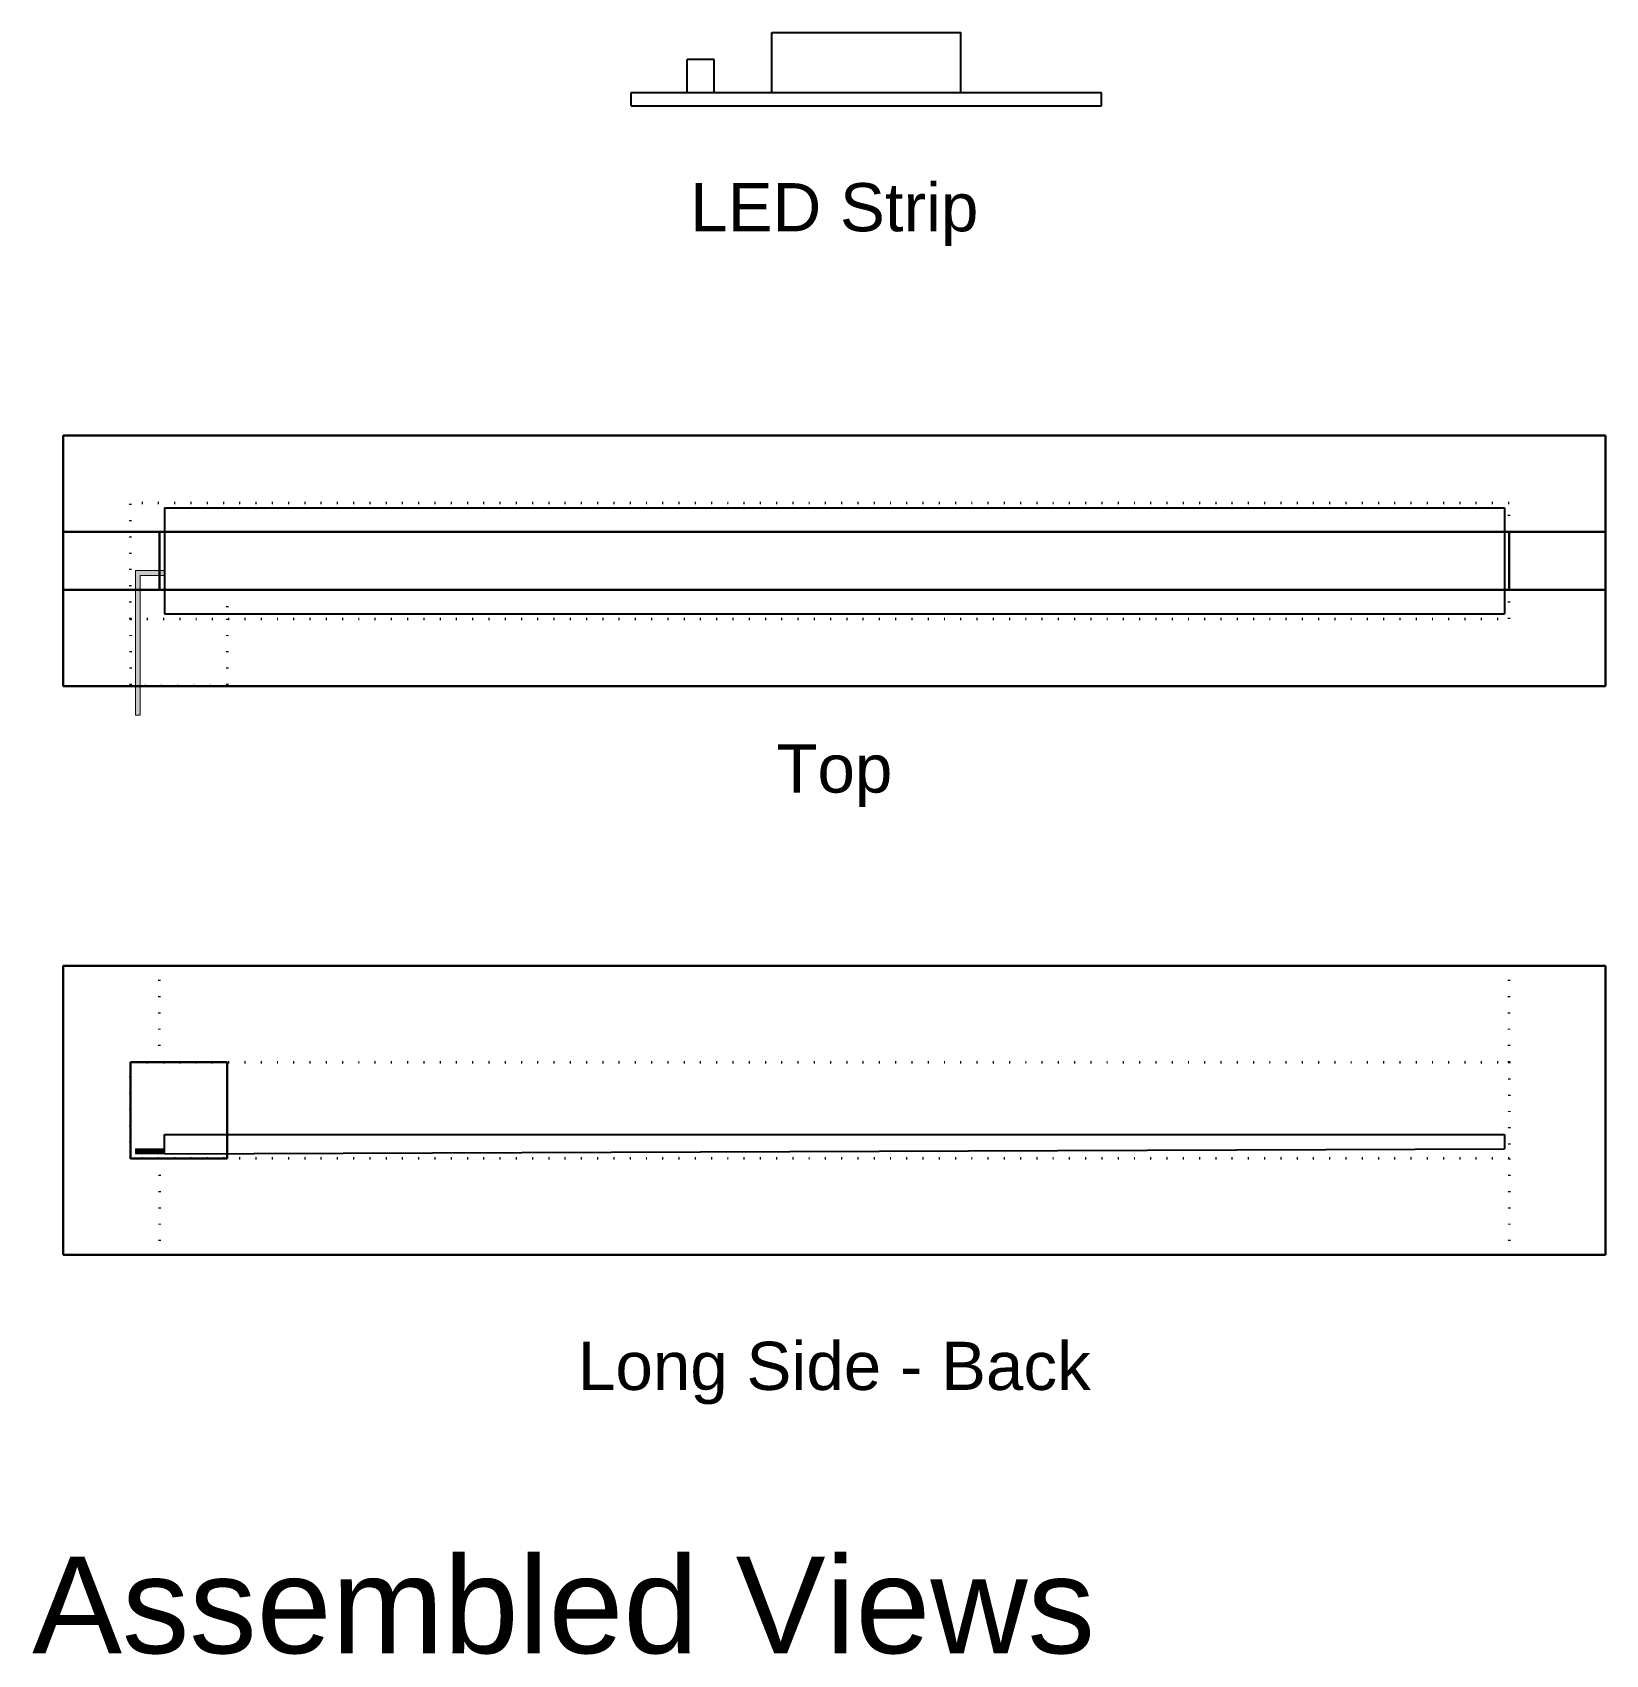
# Model space of a CAD drawing. Header units: millimetres. Extents: x -230 to 589, y -80 to 173.
# Drawn here: x 106.8 to 270, y -23.4 to 144.8 of the extents above; entities that cross this region are included whole.
import ezdxf

# ---------------------------------------------------------------- set-up
doc = ezdxf.new("R2010")
doc.units = ezdxf.units.MM
doc.linetypes.add('DOT2', pattern=[3.175, 0, -3.175])
doc.layers.get('0').update_dxf_attribs({"color": 18, "lineweight": 50, "true_color": 0x000000})
for name, color, linetype, lineweight, true_color in [('Hidden', 96, 'DOT2', 70, 0x008000), ('Labels', 176, 'Continuous', 50, 0x000080), ('LED Strip', 212, 'Continuous', 40, 0xc909cc)]:
    doc.layers.add(name, color=color, linetype=linetype, lineweight=lineweight, true_color=true_color)
doc.layers.add('LED Strip ... LED Wires', color=6, linetype='Continuous', lineweight=5)
doc.styles.add('textstyle3', font='Arial.ttf')

msp = doc.modelspace()

# ---------------------------------------------------------------- hatches: boundary and pattern name
at = {"layer": 'LED Strip ... LED Wires', "transparency": 33554687}
h = msp.add_hatch(dxfattribs=at)
h.set_pattern_fill('HEX', color=256, scale=0.01, style=0, pattern_type=0)
h.paths.add_polyline_path([(118, 74), (117.5, 74), (117.5, 89), (120.5, 89), (120.5, 88.5), (118, 88.5)], flags=0)
h = msp.add_hatch(dxfattribs=at)
h.set_pattern_fill('HEX', color=256, scale=0.01, style=0, pattern_type=0)
h.paths.add_polyline_path([(120.5, 28.5), (120.5, 29), (117.5, 29), (117.5, 28.5)], flags=0)

# ---------------------------------------------------------------- linework, layer by layer
for p, q in [((270, 103), (110, 103)), ((110, 103), (110, 93)), ((270, 103), (270, 93)), ((110, 93), (270, 93)), ((110, 93), (110, 87)), ((120, 93), (120, 87)), ((260, 93), (260, 87)), ((270, 93), (270, 87)), ((110, 87), (270, 87)), ((110, 87), (110, 77)), ((270, 87), (270, 77)), ((110, 77), (270, 77)), ((110, 48), (270, 48)), ((110, 48), (110, 18)), ((270, 48), (270, 18)), ((127, 38), (117, 38)), ((117, 38), (117, 28)), ((127, 28), (127, 38)), ((117, 28), (127, 28)), ((270, 18), (110, 18))]:
    msp.add_line(p, q)
at = {"layer": 'Hidden', "ltscale": 0.5}
for p, q in [((117, 84), (117, 96)), ((260, 96), (117, 96)), ((260, 93), (260, 96)), ((127, 87), (127, 84)), ((260, 84), (260, 87)), ((117, 84), (260, 84)), ((117, 84), (117, 77)), ((127, 84), (127, 77)), ((127, 77), (117, 77)), ((120, 38), (120, 48)), ((260, 38), (260, 48)), ((117, 38), (260, 38)), ((117, 28), (117, 38)), ((260, 38), (260, 28)), ((260, 28), (117, 28)), ((120, 28), (120, 18)), ((260, 28), (260, 18))]:
    msp.add_line(p, q, dxfattribs=at)
at = {"layer": 'LED Strip'}
for p, q in [((183.52, 144.82), (203.12, 144.82)), ((183.52, 138.58), (183.52, 144.82)), ((203.12, 138.58), (203.12, 144.82)), ((174.72, 138.58), (174.72, 142.02)), ((177.52, 142.02), (174.72, 142.02)), ((177.52, 138.58), (177.52, 142.02)), ((168.92, 138.58), (217.72, 138.58)), ((168.92, 137.22), (168.92, 138.58)), ((217.72, 137.22), (217.72, 138.58)), ((168.92, 137.22), (217.72, 137.22)), ((120.5, 95.5), (120.5, 84.5)), ((120.5, 95.5), (259.5, 95.5)), ((259.5, 95.5), (259.5, 84.5)), ((120.5, 84.5), (259.5, 84.5)), ((120.5, 28.5), (120.5, 30.5)), ((120.5, 30.5), (259.5, 30.5)), ((259.5, 30.5), (259.5, 29)), ((120.5, 28.5), (259.5, 29))]:
    msp.add_line(p, q, dxfattribs=at)
at = {"layer": 'LED Strip ... LED Wires'}
for p, q in [((120.5, 89), (117.5, 89)), ((117.5, 89), (117.5, 74)), ((120.5, 88.5), (118, 88.5)), ((118, 88.5), (118, 74)), ((120.5, 89), (120.5, 88.5)), ((118, 74), (117.5, 74)), ((120.5, 29), (117.5, 29)), ((117.5, 29), (117.5, 28.5)), ((120.5, 28.5), (120.5, 29)), ((117.5, 28.5), (120.5, 28.5))]:
    msp.add_line(p, q, dxfattribs=at)

# ---------------------------------------------------------------- texts
at = {"layer": 'Labels', "char_height": 1, "style": 'textstyle3'}
for s, insert, attachment_point in [('\\H5;LED Strip', (190, 129.19), 2), ('\\H5;Top', (190, 70.97), 2), ('\\H5;Long Side - Back', (190, 9), 2), ('\\H10;Assembled Views', (161.91, -18.38), 5)]:
    msp.add_mtext(s, dxfattribs=dict(at, insert=insert, attachment_point=attachment_point))

doc.saveas('drawing.dxf')
